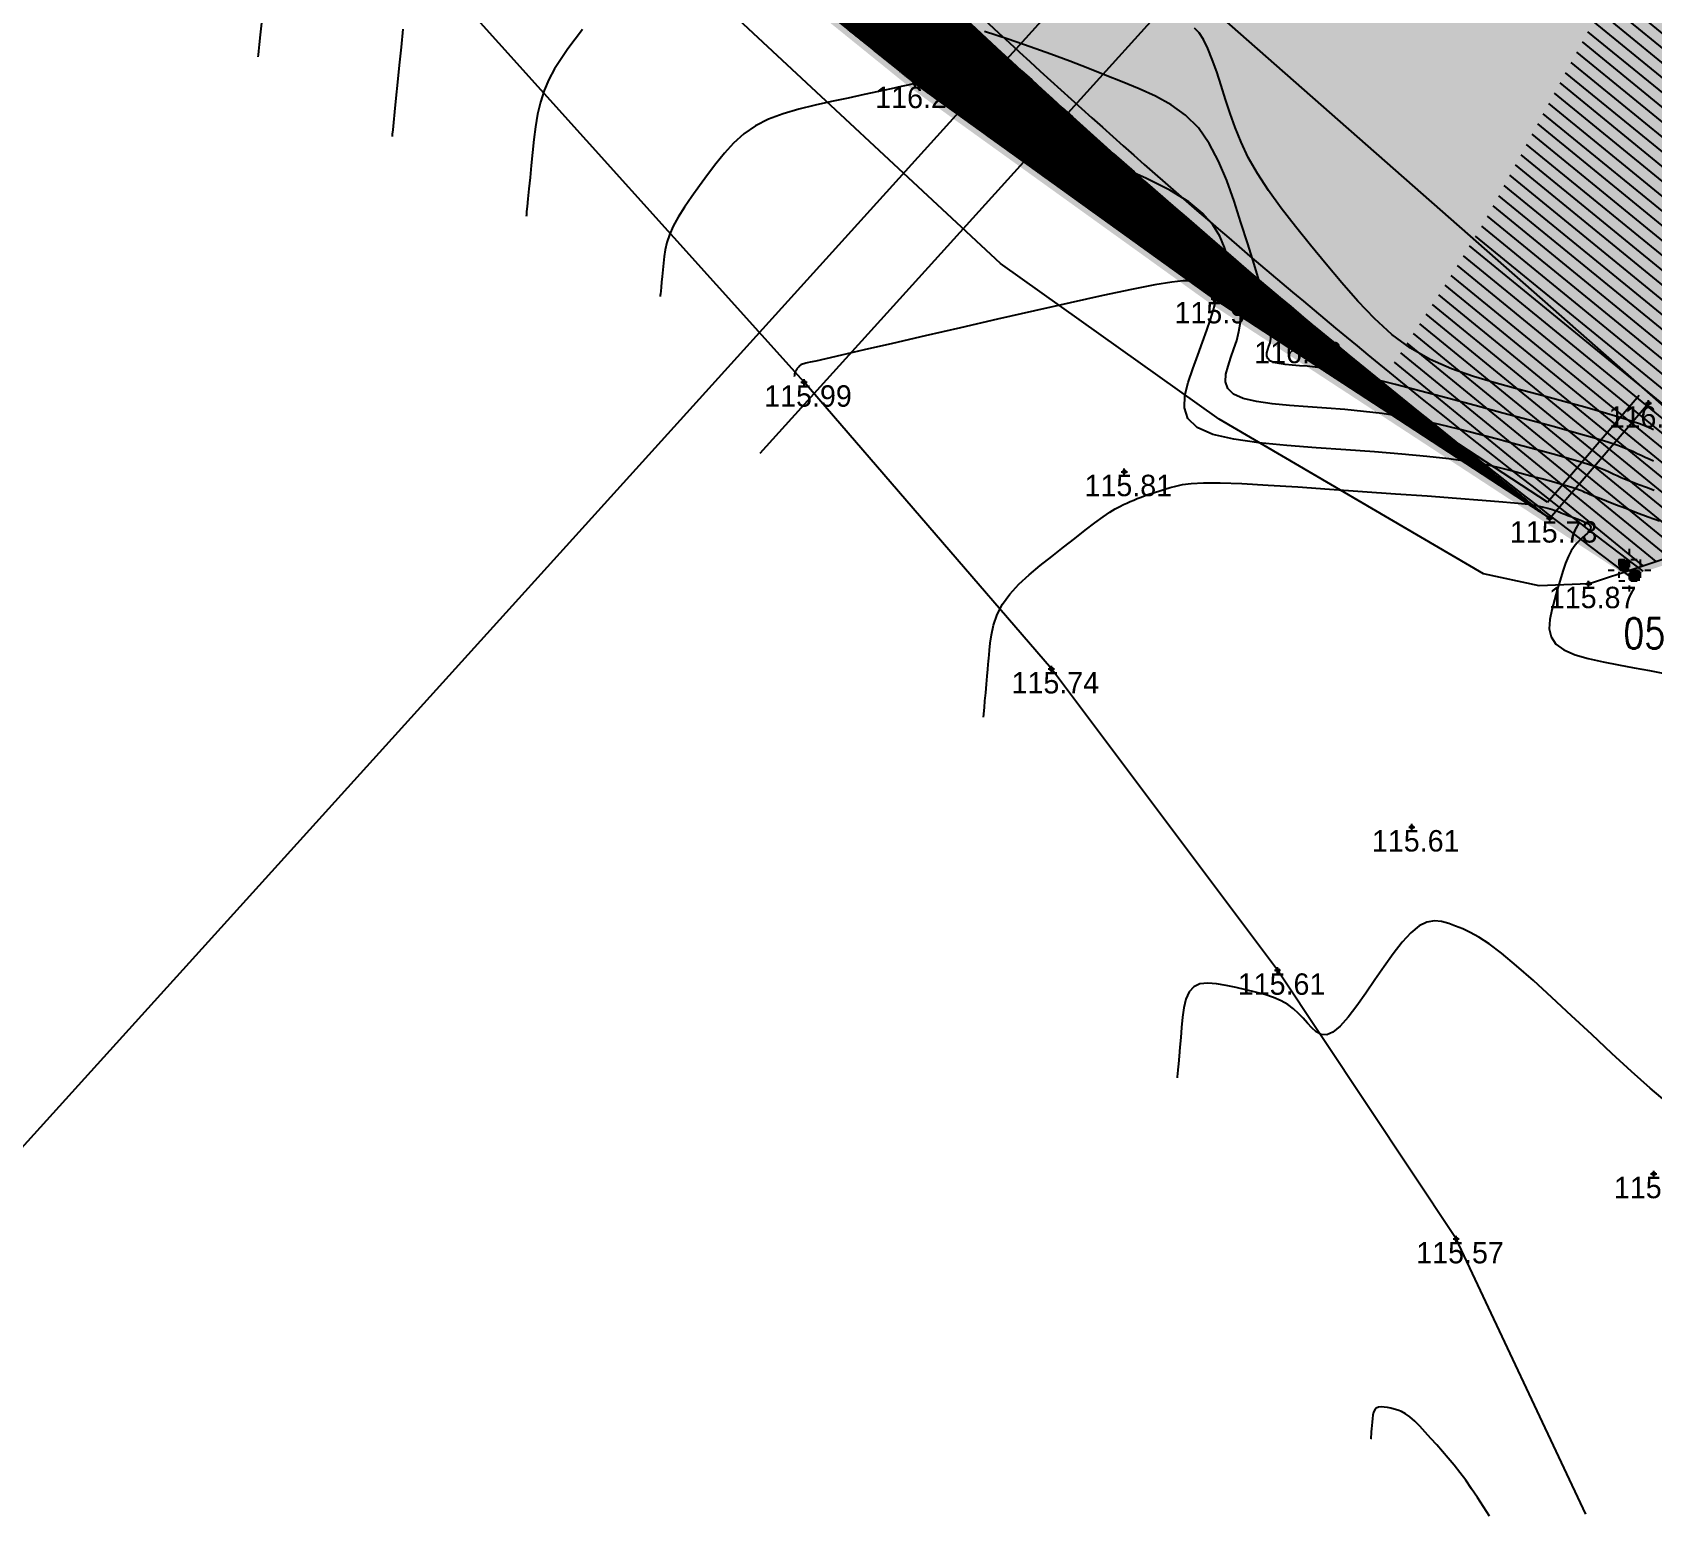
# Model space of a CAD drawing. Extents: x -196763 to -87623, y -65703 to -55832.
# Drawn here: x -87758.81 to -87732.31, y -65564.55 to -65540.41 of the extents above; entities that cross this region are included whole.
import ezdxf
from ezdxf.enums import TextEntityAlignment as Align

# ---------------------------------------------------------------- set-up
doc = ezdxf.new("R2010")
doc.units = 0
doc.header["$MEASUREMENT"] = 0
doc.header["$PDMODE"] = 34
doc.header["$PDSIZE"] = 0.05
doc.linetypes.add('ACAD_ISO04W100', pattern=[30, 24, -3, 0, -3])
doc.linetypes.add('DASHED', pattern=[70, 50, -20])
for name, color, linetype in [('0_coordinates', 1, 'Continuous'), ('0_PROP.corte', 10, 'Continuous'), ('0_PROP.trama', 251, 'Continuous'), ('0_PROPfinal', 4, 'Continuous'), ('0_tramas piso0', 7, 'Continuous'), ('CV', 8, 'Continuous'), ('CVD', 6, 'Continuous'), ('LEVTP_BERMA', 6, 'Continuous'), ('LEVTP_EDIF', 3, 'Continuous'), ('LEVTP_MURO', 1, 'Continuous'), ('POINTS', 2, 'Continuous'), ('Z', 1, 'Continuous')]:
    doc.layers.add(name, color=color, linetype=linetype)
doc.layers.add('0_Limites_Terreno', color=30, linetype='DASHED', lineweight=35)
doc.styles.add('coordinates', font='romans', dxfattribs={"width": 0.8})

# ---------------------------------------------------------------- blocks, each defined once
blk = doc.blocks.new('mk_02')
at = {"linetype": 'ACAD_ISO04W100', "ltscale": 0.001}
for points in [[(-0.25, 0.25), (0, 0.25), (0, 0), (-0.25, 0)], [(0.25, -0.25), (0, -0.25), (0, 0), (0.25, 0)]]:
    blk.add_hatch(color=9, dxfattribs=at).paths.add_polyline_path(points)
for p, q in [((0, -0.5), (0, 0.5)), ((-0.5, 0), (0.5, 0)), ((-0.25, 0.25), (0.25, 0.25)), ((-0.25, 0.25), (-0.25, -0.25)), ((0.25, 0.25), (0.25, -0.25)), ((-0.25, -0.25), (0.25, -0.25))]:
    blk.add_line(p, q, dxfattribs=at)

msp = doc.modelspace()

# ---------------------------------------------------------------- hatches: boundary and pattern name
at = {"layer": '0_PROP.trama'}
h = msp.add_hatch(dxfattribs=at)
h.set_pattern_fill('ANSI31', color=5, scale=1.5, angle=-42.14304215208207)
h.set_pattern_definition([(320.7139156958359, (-87565.58503045063, -65839.24052635212), (0.118723670199725, 0.1451238785807041), [])])
h.paths.add_polyline_path([(-87702.04703608042, -65510.92768437375), (-87708.36357994455, -65507.24827431946), (-87719.55484973677, -65520.41162050432), (-87719.85213807058, -65520.77193655343), (-87725.42713807059, -65527.82893655341), (-87727.25598826069, -65530.04157337206), (-87728.98098826068, -65532.47857337205), (-87729.73247614646, -65533.70253314795), (-87735.05082225932, -65543.47996617746), (-87735.5705303043, -65544.32517337425), (-87736.63083253487, -65545.94857996162), (-87735.22298708206, -65547.08720846876), (-87732.55039100186, -65549.1556519395), (-87731.44161968332, -65548.78779938605)])
h = msp.add_hatch(color=256, dxfattribs=at)
h.dxf.hatch_style = 1
edge = h.paths.add_edge_path()
edge.add_line((-87745.54499733256, -65538.28111964936), (-87745.42005967481, -65538.13452087696))
edge.add_arc((-87637.04927176915, -65427.26095513434), 155.0392700311026, 223.8976485634946, 225.6540299730254, ccw=False)
edge.add_line((-87748.76740206855, -65534.76088357238), (-87748.91173183438, -65534.89933543655))
edge.add_arc((-87655.7358333673, -65445.5048589562), 129.1244379671906, 223.8134518173412, 225.9310006975266)
edge = h.paths.add_edge_path()
edge.add_line((-87743.67241781983, -65539.7957484849), (-87743.80813917662, -65539.93801945659))
edge.add_arc((-87651.06835537238, -65441.09481402456), 135.5383589989754, 226.8247030543718, 233.0253626053064)
edge.add_line((-87732.58945187416, -65549.37665730996), (-87732.469132949, -65549.21689700123))
edge.add_arc((-87650.35476652304, -65440.19765662834), 136.4842992619217, 226.8646259028792, 233.0125803918554, ccw=False)
h.paths.add_polyline_path([(-87753.60105960169, -65529.35482485253), (-87753.59230807604, -65529.35674562633), (-87757.66260999406, -65524.74405773764), (-87757.81257299746, -65524.87638724162), (-87753.1020408927, -65530.21461885847), (-87753.0067048462, -65530.02838004266)])
edge = h.paths.add_edge_path()
edge.add_line((-87751.92626314526, -65528.85548067644), (-87751.71311670446, -65528.60637335897))
edge.add_line((-87751.71311670446, -65528.60637335897), (-87751.89561777815, -65528.63280111007))
edge.add_line((-87751.89561777815, -65528.63280111007), (-87752.27911522756, -65528.6070348752))
edge.add_line((-87752.27911522756, -65528.60703487521), (-87752.28241635388, -65528.61348362025))
edge.add_arc((-87753.07755919945, -65530.16679390954), 1.744999999905353, 48.717779373311885, 62.89199661738752, ccw=False)
at = {"layer": '0_PROPfinal', "linetype": 'Continuous', "transparency": 33554498}
h = msp.add_hatch(dxfattribs=at)
h.set_pattern_fill('ANSI32', color=30, scale=0.04699999999999999)
h.set_pattern_definition([(2.856957847893166, (-87859.23576289605, -65640.9391838142), (-0.0008784768940234035, 0.01760309357319522), []), (2.856957847893166, (-87859.22960237256, -65640.94475868643), (-0.0008784768940234035, 0.01760309357319522), [])])
h.paths.add_polyline_path([(-87733.9926177783, -65548.34980111005), (-87735.08061777802, -65547.46980111011), (-87735.91442168606, -65546.79113400933), (-87736.76787782423, -65546.10040651418), (-87738.74922054057, -65544.4521752243), (-87739.28142059443, -65544.00945081624), (-87740.74885206069, -65542.72291482448), (-87741.88050303039, -65541.73076647813), (-87743.37456633791, -65540.34605528641), (-87743.8159405563, -65539.9466403867), (-87745.54499733249, -65538.28111964946), (-87747.42152006755, -65536.42709519422), (-87749.67746007754, -65534.09554041371), (-87750.78591447689, -65532.83937949834), (-87753.09710163983, -65530.22021628894), (-87755.00226819729, -65528.0611777501), (-87756.08554502086, -65526.83354943535), (-87757.78661777811, -65524.90580111024), (-87758.6766177781, -65526.02080111023), (-87754.18361777814, -65530.98380111009), (-87752.2116177784, -65533.61680110974), (-87749.22461777834, -65537.02980110994), (-87746.75061777722, -65539.32080111098), (-87744.368617778, -65541.24580111018), (-87739.47861777969, -65544.76480110908)])
at = {"layer": '0_tramas piso0', "transparency": 33554536}
h = msp.add_hatch(color=55, dxfattribs=at)
h.dxf.hatch_style = 1
h.paths.add_polyline_path([(-87714.68261777796, -65527.14280110988), (-87708.41361777796, -65519.52580110988), (-87702.72761777797, -65511.90780110989), (-87702.04703417499, -65510.92768609765), (-87733.159617778, -65492.78480110994), (-87757.66589071287, -65524.74833677977), (-87752.96498011998, -65530.0756647752), (-87737.06857794728, -65513.18313111439), (-87728.34732044731, -65503.54496282662), (-87715.37205811928, -65515.28672953052), (-87722.75174550513, -65523.44185136318), (-87722.0845012846, -65524.0458258368), (-87723.4260825267, -65525.52834281995), (-87729.18732715117, -65520.31479194178), (-87743.67272090737, -65539.79546465445, 0.02651848822541035), (-87732.55035262289, -65549.15564156263), (-87731.44161777795, -65548.7878011099), (-87729.06961777798, -65546.0728011099), (-87725.05961777795, -65541.4718011099), (-87720.47361777796, -65534.68980110988)])
h.paths.add_polyline_path([(-87730.11495350269, -65519.47632091005), (-87734.38012161477, -65515.61666345876), (-87750.63983652074, -65532.71064417862), (-87749.53365612838, -65533.96422806535, 0.002029062586950126), (-87748.77125114489, -65534.76460472241, 0.00801598864144035), (-87745.42264313337, -65538.13200496662)], flags=17)
at = {"layer": 'LEVTP_EDIF', "linetype": 'Continuous'}
h = msp.add_hatch(dxfattribs=at)
h.set_pattern_fill('GRAVEL', color=5, scale=0.5999999999999999, angle=1.858080044910986e-10)
h.set_pattern_definition([(228.0127875041858, (137.250366044871, 128.3389771253715), (-4.799999999982525, -5.400000000015568), [0.08072159999999999, -7.991452828244219]), (184.9697407281858, (137.1963660448819, 128.278977125352), (7.199999999998039, 0.6000000000233698), [0.1385208, -13.713554856738]), (132.5104470781858, (137.0583660448901, 128.2669771253641), (6.000000000021473, -6.599999999980461), [0.09767279999999998, -9.669619557659818]), (267.2736890061857, (136.8243660448643, 128.1169771253699), (0.5999999999611001, 12.00000000000195), [0.1261427999999999, -12.48813482497739]), (292.8336541781858, (136.8183660448849, 127.9909771253515), (-3.000000000023341, 7.199999999990288), [0.1236929999999999, -12.24562387685297]), (357.2736890061857, (136.8663660448656, 127.8769771253646), (-12.00000000000196, 0.599999999961101), [0.1261427999999998, -12.48813482497739]), (37.6942404668858, (136.9923660448694, 127.8709771253707), (-7.799999999980542, -6.000000000025278), [0.1668174, -16.5149091293496]), (72.25532837508581, (137.1243660448672, 127.9729771253551), (4.199999999957209, 13.20000000001362), [0.1574927999999998, -15.59179289808803]), (121.4295656151858, (137.172366044877, 128.1229771253784), (-4.800000000025307, 7.799999999984426), [0.12657, -12.5304438658374]), (175.2363583091858, (137.1063660448854, 128.230977125364), (6.600000000001936, -0.5999999999786203), [0.1444992, -7.08045754727538]), (222.3974377981858, (136.9623660448706, 128.2429771253665), (-7.199999999978575, -6.600000000023332), [0.1868688, -18.50002500287694]), (138.8140748341858, (137.4183660448907, 128.1109771253759), (-4.200000000011694, 3.59999999998638), [0.06378059999999994, -6.314306887640816]), (171.4692343901858, (137.3703660448809, 128.1529771253554), (7.800000000003889, -1.199999999974702), [0.1213422, -12.0129068496942]), (225.0000000001858, (137.2503660448856, 128.1709771253809), (1.945665850655587e-12, -0.5999999999999598), [0.08485259999999997, -0.7636755374238599]), (203.1985905141858, (137.2083660448843, 128.2429771253665), (2.999999999996102, 1.200000000009714), [0.04569479999999996, -4.523769063518334]), (291.8014094861858, (137.1663660448685, 128.2249771253628), (-0.6000000000056478, 1.799999999998116), [0.06462179999999998, -3.1664770842807]), (30.96375653228579, (137.1903660448734, 128.1649771253651), (1.79999999999614, 1.200000000005825), [0.1049574, -3.393613736907179]), (161.5650511771858, (137.2803660448844, 128.2189771253688), (1.200000000001952, -0.5999999999960945), [0.07589459999999995, -1.821471996101039]), (16.38954033418579, (136.8183660448703, 128.2249771253555), (5.999999999994142, 1.800000000019484), [0.10632, -10.52570708800164]), (70.34617594208581, (136.9203660448838, 128.2549771253471), (-2.39999999997933, -6.60000000000982), [0.08919659999999996, -8.830444648391396]), (293.1985905141857, (137.2803660448844, 128.3389771253642), (-1.200000000009711, 2.999999999996104), [0.09138899999999997, -4.478074863518338]), (343.6104596661858, (137.3163660448918, 128.2549771253616), (-6.000000000005816, 1.799999999980568), [0.10632, -10.52570708800139]), (339.4439547801857, (136.8183660448703, 127.8529771253598), (-3.000000000003913, 1.199999999990286), [0.1025279999999999, -5.023874247190491]), (294.7751405691858, (136.9143660448754, 127.8169771253524), (-3.000000000021406, 6.599999999990271), [0.08590679999999991, -8.504785837965589]), (66.80140948658581, (137.2863660448638, 127.7389771253511), (1.19999999999026, 3.000000000003873), [0.09138899999999991, -4.478074863518335]), (17.35402463648581, (137.3223660448857, 127.8229771253682), (-7.799999999992203, -2.400000000025272), [0.1005786, -9.957254168544]), (69.44395478058581, (136.992366044884, 127.7389771253656), (-1.199999999990276, -3.000000000003864), [0.05126399999999997, -5.075138247190496]), (101.3099324741857, (137.2503660448856, 127.7389771253729), (-0.6000000000077612, 2.399999999998061), [0.03059399999999999, -3.028817708155679]), (165.9637565321858, (137.2443660448771, 127.7689771253717), (1.800000000001921, -0.5999999999941634), [0.123693, -2.35017037537062]), (186.0090059571858, (137.1243660448672, 127.798977125356), (5.999999999998082, 0.6000000000194472), [0.11463, -11.34835390472568]), (303.6900675261858, (137.1903660448734, 128.1109771253687), (-0.6000000000038836, 1.199999999998046), [0.08653319999999987, -2.076797565278396]), (353.1572265871857, (137.2383660448686, 128.0389771253613), (10.2000000000039, -1.199999999966955), [0.1510763999999999, -14.95653757441698]), (60.9453959010858, (137.3883660448773, 128.0209771253722), (-2.399999999986365, -4.200000000007768), [0.06177359999999999, -6.1156044845922]), (90, (137.4183660448762, 128.0749771253541), (-0.6000000000019455, 0.5999999999980542), [0.03599999999999998, -0.5639999999999997]), (120.2564371641858, (137.1123660448648, 127.816977125367), (2.400000000013625, -4.199999999992222), [0.08335439999999995, -8.252111993669875]), (48.0127875043858, (137.070366044878, 127.8889771253453), (4.799999999982488, 5.400000000015551), [0.1614432, -7.910731228244217]), (1.858048239364172e-10, (137.1783660448709, 128.0089771253552), (0.5999999999980543, 0.6000000000019458), [0.1559999999999999, -0.4439999999999999]), (325.3048464691859, (137.3343660448882, 128.0089771253624), (6.000000000013702, -4.199999999980436), [0.09486839999999995, -9.391964580505192]), (254.0546040991858, (137.4123660448822, 127.954977125366), (-0.5999999999922396, -2.400000000001948), [0.08736119999999999, -4.280704733568299]), (207.6459753641858, (137.3883660448773, 127.8709771253707), (-11.39999999998051, -6.000000000036997), [0.142239, -14.08168450935564]), (175.4260787401858, (137.262366044888, 127.8049771253718), (-7.800000000001917, 0.5999999999747057), [0.1504794, -14.89744404478134])])
h.paths.add_polyline_path([(-87744.10882620965, -65540.87950589857), (-87744.37161777809, -65541.24480111006), (-87739.4786177781, -65544.76480111002), (-87739.21582620963, -65544.39950589853)])

# ---------------------------------------------------------------- linework, layer by layer
at = {"layer": '0_Limites_Terreno', "ltscale": 0.02, "const_width": 0.2, "flags": 128}
msp.add_lwpolyline([(-87714.68261777816, -65527.14280111008), (-87708.41361777816, -65519.52580111008), (-87702.72761777816, -65511.90780111008), (-87702.04703417518, -65510.92768609786), (-87733.1596177782, -65492.78480111015), (-87757.78661777815, -65524.90580111009), (-87758.67661777815, -65526.02080111009), (-87754.18361777817, -65530.98380111008), (-87752.21161777816, -65533.61680111008), (-87749.22461777816, -65537.02980111008), (-87746.75061777816, -65539.32080111008), (-87744.37161777816, -65541.2448011101), (-87739.47861777816, -65544.76480111008), (-87733.99261777816, -65548.34980111009), (-87732.68905205633, -65549.20165731001), (-87731.44161777815, -65548.78780111008), (-87729.06961777816, -65546.07280111009), (-87725.05961777816, -65541.47180111009), (-87720.47361777816, -65534.68980111009)], close=True, dxfattribs=at)
at = {"layer": '0_PROP.corte', "linetype": 'Continuous'}
for centre, radius, start, end in [((-87649.93159915514, -65439.6944414882), 137.1408500278946, 226.8791828750208, 232.9978499387523), ((-87650.53876777919, -65440.42918618028), 136.3886587147308, 226.9617247027702, 233.0158101269752)]:
    msp.add_arc(centre, radius, start, end, dxfattribs=at)
at = {"layer": '0_PROPfinal', "linetype": 'Continuous'}
msp.add_ray((-87789.63962134835, -65592.52463376487), (0.6709838222267455, 0.7414719888910081), dxfattribs=at)
msp.add_lwpolyline([(-87709.61212453453, -65500.93503843342), (-87724.59913175358, -65517.49646015876), (-87722.04314823491, -65519.80945864898), (-87746.9125800551, -65547.29147306478)], dxfattribs=at)
at = {"layer": 'CV', "linetype": 'Continuous'}
for points in [[(-87755.0626177781, -65540.24880111008, 0), (-87755.0826177781, -65540.44680111008, 0), (-87755.09861777809, -65540.60380111009, 0), (-87755.09861777809, -65540.60380111009, 0), (-87755.10961777811, -65540.71080111008, 0), (-87755.11561777811, -65540.77580111008, 0), (-87755.11961777811, -65540.80880111008, 0)], [(-87732.29561777809, -65546.90480111001, 0), (-87732.3896177781, -65546.86280111002, 0), (-87732.50861777808, -65546.81580111003, 0), (-87732.66161777807, -65546.76180111003, 0), (-87732.86261777807, -65546.69780111001, 0), (-87732.86261777807, -65546.69780111001, 0), (-87733.11861777806, -65546.62280111003, 0), (-87733.42061777809, -65546.53680111002, 0), (-87733.7596177781, -65546.44480111002, 0), (-87734.12061777807, -65546.34680111002, 0), (-87734.49461777808, -65546.24680111004, 0), (-87734.49461777808, -65546.24680111004, 0), (-87734.86961777811, -65546.14480111003, 0), (-87735.23861777809, -65546.03480111004, 0), (-87735.59961777809, -65545.90780111004, 0), (-87735.9456177781, -65545.75480111002, 0), (-87736.27161777808, -65545.56980111005, 0), (-87736.27161777808, -65545.56980111005, 0), (-87736.57561777809, -65545.34480111004, 0), (-87736.86061777809, -65545.08680111004, 0), (-87737.13161777808, -65544.80380111004, 0), (-87737.39261777807, -65544.50380111003, 0), (-87737.64861777809, -65544.19580111004, 0), (-87737.64861777809, -65544.19580111004, 0), (-87737.90261777808, -65543.88680111003, 0), (-87738.1496177781, -65543.58080111005, 0), (-87738.38261777809, -65543.28080111003, 0), (-87738.59261777808, -65542.99180111004, 0), (-87738.77361777809, -65542.71480111007, 0), (-87738.77361777809, -65542.71480111007, 0), (-87738.9216177781, -65542.45280111005, 0), (-87739.0396177781, -65542.20380111004, 0), (-87739.1356177781, -65541.96380111005, 0), (-87739.21761777808, -65541.73180111003, 0), (-87739.29261777809, -65541.50180111005, 0), (-87739.29261777809, -65541.50180111005, 0), (-87739.36561777811, -65541.27380111004, 0), (-87739.4386177781, -65541.05380111004, 0), (-87739.5116177781, -65540.85080111003, 0), (-87739.5846177781, -65540.67080111004, 0), (-87739.65661777809, -65540.52380111004, 0), (-87739.65661777809, -65540.52380111004, 0), (-87739.7276177781, -65540.41380111006, 0), (-87739.7996177781, -65540.33580111005, 0)], [(-87752.7486177781, -65540.35180111011, 0), (-87752.7786177781, -65540.6458011101, 0), (-87752.7786177781, -65540.6458011101, 0), (-87752.8076177781, -65540.93980111007, 0), (-87752.83661777808, -65541.2218011101, 0), (-87752.8626177781, -65541.48080111007, 0), (-87752.88461777811, -65541.70380111007, 0), (-87752.90261777808, -65541.87880111008, 0), (-87752.90261777808, -65541.87880111008, 0), (-87752.9146177781, -65541.99980111007, 0), (-87752.9216177781, -65542.0728011101, 0), (-87752.92561777809, -65542.10980111008, 0)], [(-87749.8136177781, -65540.35680111009, 0), (-87749.9316177781, -65540.51580111007, 0), (-87749.9316177781, -65540.51580111007, 0), (-87750.0486177781, -65540.67480111009, 0), (-87750.1616177781, -65540.83680111007, 0), (-87750.2676177781, -65541.00280111007, 0), (-87750.36161777811, -65541.17580111008, 0), (-87750.4406177781, -65541.35580111007, 0), (-87750.4406177781, -65541.35580111007, 0), (-87750.5006177781, -65541.54680111009, 0), (-87750.54561777809, -65541.74480111006, 0), (-87750.5796177781, -65541.94980111008, 0), (-87750.60561777808, -65542.15880111008, 0), (-87750.62761777808, -65542.37080111008, 0), (-87750.62761777808, -65542.37080111008, 0), (-87750.64861777809, -65542.58080111007, 0), (-87750.66861777808, -65542.78180111008, 0), (-87750.68761777808, -65542.9668011101, 0), (-87750.70361777808, -65543.12680111008, 0), (-87750.7156177781, -65543.2518011101, 0), (-87750.7156177781, -65543.2518011101, 0), (-87750.72461777809, -65543.33780111009, 0), (-87750.7296177781, -65543.38980111008, 0), (-87750.73261777809, -65543.41680111008, 0)], [(-87732.29761777807, -65547.41780111002, 0), (-87732.36661777807, -65547.38780111002, 0), (-87732.43361777806, -65547.35780111002, 0), (-87732.49761777808, -65547.32780111002, 0), (-87732.56061777807, -65547.29780111005, 0), (-87732.62361777807, -65547.26780111002, 0), (-87732.62361777807, -65547.26780111002, 0), (-87732.68761777808, -65547.23780111002, 0), (-87732.76861777809, -65547.20380111001, 0), (-87732.88061777808, -65547.16180111002, 0), (-87733.0396177781, -65547.10980111003, 0), (-87733.26161777807, -65547.04180111003, 0), (-87733.26161777807, -65547.04180111003, 0), (-87733.55661777809, -65546.95780111002, 0), (-87733.9146177781, -65546.85880111004, 0), (-87734.3206177781, -65546.74780111003, 0), (-87734.75661777807, -65546.63080111, 0), (-87735.20961777809, -65546.50980111005, 0), (-87735.20961777809, -65546.50980111005, 0), (-87735.66161777807, -65546.38880111004, 0), (-87736.10161777808, -65546.27180111004, 0), (-87736.51361777808, -65546.16380111003, 0), (-87736.88661777809, -65546.07080111004, 0), (-87737.2046177781, -65545.99480111004, 0), (-87737.2046177781, -65545.99480111004, 0), (-87737.46161777808, -65545.93980111004, 0), (-87737.66361777807, -65545.90380111002, 0), (-87737.82661777808, -65545.88080111003, 0), (-87737.96161777808, -65545.86680111004, 0), (-87738.08461777809, -65545.85780111005, 0), (-87738.08461777809, -65545.85780111005, 0), (-87738.20361777808, -65545.84880111006, 0), (-87738.31661777807, -65545.83780111003, 0), (-87738.41861777808, -65545.82380111003, 0), (-87738.50461777809, -65545.80380111004, 0), (-87738.56761777808, -65545.77580111002, 0), (-87738.56761777808, -65545.77580111002, 0), (-87738.60461777808, -65545.73980111003, 0), (-87738.61861777806, -65545.69580111004, 0), (-87738.61661777808, -65545.64680111004, 0), (-87738.60361777808, -65545.59280111003, 0), (-87738.58461777809, -65545.53780111004, 0), (-87738.58461777809, -65545.53780111004, 0), (-87738.56561777809, -65545.48080111004, 0), (-87738.55161777808, -65545.41180111005, 0), (-87738.54861777808, -65545.31880111003, 0), (-87738.56061777809, -65545.19080111003, 0), (-87738.59461777809, -65545.01680111003, 0), (-87738.59461777809, -65545.01680111003, 0), (-87738.65261777808, -65544.78680111005, 0), (-87738.73161777809, -65544.50980111005, 0), (-87738.8266177781, -65544.19880111003, 0), (-87738.93161777809, -65543.86280111002, 0), (-87739.04261777809, -65543.51580111004, 0), (-87739.04261777809, -65543.51580111004, 0), (-87739.1556177781, -65543.16880111003, 0), (-87739.27461777811, -65542.83080111005, 0), (-87739.40761777808, -65542.51180111003, 0), (-87739.55961777811, -65542.22180111005, 0), (-87739.73861777809, -65541.96980111004, 0), (-87739.73861777809, -65541.96980111004, 0), (-87739.94761777809, -65541.76180111006, 0), (-87740.1836177781, -65541.59180111004, 0), (-87740.43961777809, -65541.44980111005, 0), (-87740.70861777809, -65541.32780111005, 0), (-87740.9836177781, -65541.21480111007, 0), (-87740.9836177781, -65541.21480111007, 0), (-87741.2616177781, -65541.10380111003, 0), (-87741.5446177781, -65540.99180111007, 0), (-87741.83961777811, -65540.87780111004, 0), (-87742.15261777809, -65540.76080111004, 0), (-87742.48861777809, -65540.64080111004, 0), (-87742.48861777809, -65540.64080111004, 0), (-87742.8516177781, -65540.51680111006, 0), (-87743.23861777809, -65540.38980111005, 0)], [(-87732.28261777808, -65547.89980111003, 0), (-87732.41161777807, -65547.85080111, 0), (-87732.53361777807, -65547.80380111001, 0), (-87732.64461777809, -65547.76080111001, 0), (-87732.74161777807, -65547.72180111002, 0), (-87732.74161777807, -65547.72180111002, 0), (-87732.82161777807, -65547.68880111002, 0), (-87732.88661777807, -65547.66080111003, 0), (-87732.94161777807, -65547.63580111001, 0), (-87732.98961777809, -65547.61380111001, 0), (-87733.03361777807, -65547.59280111003, 0), (-87733.03361777807, -65547.59280111003, 0), (-87733.07961777809, -65547.57080111, 0), (-87733.13561777808, -65547.54680111003, 0), (-87733.21361777806, -65547.51780111002, 0), (-87733.32561777809, -65547.48180111003, 0), (-87733.48061777808, -65547.43380111002, 0), (-87733.48061777808, -65547.43380111002, 0), (-87733.68761777808, -65547.37480111001, 0), (-87733.93861777807, -65547.30580111002, 0), (-87734.2216177781, -65547.22880111, 0), (-87734.52761777808, -65547.14580111005, 0), (-87734.84461777809, -65547.06080111003, 0), (-87734.84461777809, -65547.06080111003, 0), (-87735.16261777809, -65546.97680111002, 0), (-87735.48061777807, -65546.89380111001, 0), (-87735.79761777807, -65546.81680111002, 0), (-87736.11161777808, -65546.74780111003, 0), (-87736.42361777808, -65546.68780111003, 0), (-87736.42361777808, -65546.68780111003, 0), (-87736.73261777806, -65546.64080111004, 0), (-87737.03861777807, -65546.60380111003, 0), (-87737.34261777808, -65546.57380111003, 0), (-87737.64461777807, -65546.54980111003, 0), (-87737.94761777809, -65546.52780111003, 0), (-87737.94761777809, -65546.52780111003, 0), (-87738.24661777809, -65546.50580111003, 0), (-87738.53261777808, -65546.47880111003, 0), (-87738.78961777808, -65546.44280111004, 0), (-87739.00461777809, -65546.39180111006, 0), (-87739.16361777806, -65546.32280111004, 0), (-87739.16361777806, -65546.32280111004, 0), (-87739.25661777807, -65546.23080111004, 0), (-87739.29361777808, -65546.12080111005, 0), (-87739.28761777809, -65545.99680111004, 0), (-87739.25361777809, -65545.86280111002, 0), (-87739.20561777809, -65545.72380111006, 0), (-87739.20561777809, -65545.72380111006, 0), (-87739.15661777809, -65545.58380111004, 0), (-87739.11061777809, -65545.44280111004, 0), (-87739.0746177781, -65545.29780111005, 0), (-87739.05161777808, -65545.14680111004, 0), (-87739.04561777809, -65544.98980111003, 0), (-87739.04561777809, -65544.98980111003, 0), (-87739.0596177781, -65544.82380111003, 0), (-87739.09161777809, -65544.65080111002, 0), (-87739.1366177781, -65544.47180111005, 0), (-87739.1906177781, -65544.28980111005, 0), (-87739.2486177781, -65544.10680111006, 0), (-87739.2486177781, -65544.10680111006, 0), (-87739.31061777809, -65543.92280111005, 0), (-87739.3896177781, -65543.73780111005, 0), (-87739.50161777809, -65543.55280111005, 0), (-87739.66561777811, -65543.36580111005, 0), (-87739.89661777808, -65543.17780111005, 0), (-87739.89661777808, -65543.17780111005, 0), (-87740.2066177781, -65542.98780111005, 0), (-87740.5846177781, -65542.79680111006, 0), (-87741.0136177781, -65542.60380111003, 0), (-87741.47661777808, -65542.40980111004, 0), (-87741.9566177781, -65542.21580111005, 0), (-87741.9566177781, -65542.21580111005, 0), (-87742.43661777809, -65542.02280111006, 0), (-87742.89661777808, -65541.83780111006, 0), (-87743.31861777807, -65541.66780111004, 0), (-87743.6816177781, -65541.52180111007, 0), (-87743.9686177781, -65541.40580111006, 0), (-87743.9686177781, -65541.40580111006, 0), (-87744.16461777811, -65541.32680111006, 0), (-87744.2846177781, -65541.27880111005, 0), (-87744.3456177781, -65541.25480111007, 0), (-87744.36861777809, -65541.24580111005, 0), (-87744.37161777809, -65541.24380111007, 0), (-87744.37161777809, -65541.24380111007, 0), (-87744.37161777809, -65541.24380111007, 0), (-87744.37261777808, -65541.24380111007, 0), (-87744.37261777808, -65541.24380111007, 0), (-87744.37261777808, -65541.24380111007, 0), (-87744.37261777808, -65541.24380111007, 0), (-87744.37261777808, -65541.24380111007, 0), (-87744.3736177781, -65541.24380111005, 0), (-87744.3736177781, -65541.24380111005, 0), (-87744.3736177781, -65541.24380111005, 0), (-87744.3736177781, -65541.24380111005, 0), (-87744.3736177781, -65541.24380111005, 0), (-87744.3736177781, -65541.24380111005, 0), (-87744.3766177781, -65541.24380111005, 0), (-87744.3886177781, -65541.24680111007, 0), (-87744.4236177781, -65541.25380111006, 0), (-87744.4916177781, -65541.26880111007, 0), (-87744.6016177781, -65541.29280111004, 0), (-87744.6016177781, -65541.29280111004, 0), (-87744.76361777808, -65541.32780111008, 0), (-87744.9686177781, -65541.37180111004, 0), (-87745.2066177781, -65541.42380111007, 0), (-87745.46661777809, -65541.48080111007, 0), (-87745.73661777811, -65541.53880111006, 0), (-87745.73661777811, -65541.53880111006, 0), (-87746.0076177781, -65541.59880111006, 0), (-87746.27361777809, -65541.66380111006, 0), (-87746.52861777808, -65541.73780111005, 0), (-87746.7666177781, -65541.82680111009, 0), (-87746.98261777809, -65541.93580111006, 0), (-87746.98261777809, -65541.93580111006, 0), (-87747.1716177781, -65542.06680111008, 0), (-87747.33961777811, -65542.21680111007, 0), (-87747.4906177781, -65542.38180111008, 0), (-87747.62961777809, -65542.55580111008, 0), (-87747.7646177781, -65542.73580111007, 0), (-87747.7646177781, -65542.73580111007, 0), (-87747.8966177781, -65542.91480111008, 0), (-87748.02361777809, -65543.09180111007, 0), (-87748.14161777809, -65543.26280111008, 0), (-87748.24461777811, -65543.42580111008, 0), (-87748.32861777808, -65543.57680111006, 0), (-87748.32861777808, -65543.57680111006, 0), (-87748.38861777808, -65543.7148011101, 0), (-87748.4306177781, -65543.84180111007, 0), (-87748.45661777808, -65543.96080111008, 0), (-87748.47361777807, -65544.07380111006, 0), (-87748.48561777809, -65544.18280111006, 0), (-87748.48561777809, -65544.18280111006, 0), (-87748.49661777809, -65544.29180111008, 0), (-87748.50661777808, -65544.3968011101, 0), (-87748.5166177781, -65544.4918011101, 0), (-87748.52461777811, -65544.57480111008, 0), (-87748.53161777809, -65544.63980111008, 0), (-87748.53161777809, -65544.63980111008, 0), (-87748.53561777808, -65544.68380111005, 0), (-87748.53861777807, -65544.71080111008, 0), (-87748.5396177781, -65544.72480111007, 0)], [(-87743.25161777806, -65551.60480111005, 0), (-87743.23861777807, -65551.44780111004, 0), (-87743.22861777806, -65551.33780111006, 0), (-87743.21661777807, -65551.20480111006, 0), (-87743.20361777805, -65551.06480111007, 0), (-87743.19261777806, -65550.93180111004, 0), (-87743.18261777807, -65550.82180111005, 0), (-87743.18261777807, -65550.82180111005, 0), (-87743.17561777806, -65550.74380111005, 0), (-87743.17061777806, -65550.68880111005, 0), (-87743.16661777806, -65550.64080111004, 0), (-87743.16161777807, -65550.58580111005, 0), (-87743.15461777808, -65550.50780111004, 0), (-87743.15461777808, -65550.50780111004, 0), (-87743.14361777806, -65550.39680111007, 0), (-87743.12261777805, -65550.25680111005, 0), (-87743.08661777806, -65550.09780111004, 0), (-87743.02761777806, -65549.92780111005, 0), (-87742.94061777808, -65549.75580111003, 0), (-87742.94061777808, -65549.75580111003, 0), (-87742.82061777808, -65549.59080111005, 0), (-87742.67361777808, -65549.43080111005, 0), (-87742.50561777808, -65549.27680111004, 0), (-87742.32361777806, -65549.12480111004, 0), (-87742.1346177781, -65548.97480111005, 0), (-87742.1346177781, -65548.97480111005, 0), (-87741.94561777808, -65548.82580111004, 0), (-87741.76161777807, -65548.68080111005, 0), (-87741.58861777806, -65548.54680111006, 0), (-87741.43161777809, -65548.42780111005, 0), (-87741.29661777808, -65548.32880111007, 0), (-87741.29661777808, -65548.32880111007, 0), (-87741.18661777808, -65548.25380111006, 0), (-87741.09861777806, -65548.19880111003, 0), (-87741.0256177781, -65548.15880111005, 0), (-87740.96461777808, -65548.12780111004, 0), (-87740.90861777807, -65548.10280111004, 0), (-87740.90861777807, -65548.10280111004, 0), (-87740.85361777806, -65548.07880111004, 0), (-87740.79661777808, -65548.05380111004, 0), (-87740.73761777807, -65548.02980111004, 0), (-87740.67461777807, -65548.00480111007, 0), (-87740.60661777809, -65547.97980111005, 0), (-87740.60661777809, -65547.97980111005, 0), (-87740.53261777808, -65547.95480111003, 0), (-87740.45361777808, -65547.92880111004, 0), (-87740.37061777807, -65547.90280111006, 0), (-87740.28461777807, -65547.87680111005, 0), (-87740.19761777809, -65547.85080111003, 0), (-87740.19761777809, -65547.85080111003, 0), (-87740.10761777806, -65547.82480111005, 0), (-87739.99961777808, -65547.80180111006, 0), (-87739.85461777808, -65547.78380111005, 0), (-87739.65561777807, -65547.77380111004, 0), (-87739.38361777806, -65547.77380111004, 0), (-87739.38361777806, -65547.77380111004, 0), (-87739.02661777807, -65547.78580111003, 0), (-87738.59661777808, -65547.80880111002, 0), (-87738.11261777807, -65547.83880111002, 0), (-87737.59161777809, -65547.87380111002, 0), (-87737.05261777807, -65547.91180111005, 0), (-87737.05261777807, -65547.91180111005, 0), (-87736.5146177781, -65547.95080111001, 0), (-87735.99561777807, -65547.98780111002, 0), (-87735.51661777808, -65548.02280111003, 0), (-87735.0966177781, -65548.05480111003, 0), (-87734.75661777807, -65548.08180111003, 0), (-87734.75661777807, -65548.08180111003, 0), (-87734.5096177781, -65548.10480111005, 0), (-87734.34061777807, -65548.12380111002, 0), (-87734.23261777806, -65548.13880111, 0), (-87734.16361777806, -65548.15280111003, 0), (-87734.11461777808, -65548.16480111005, 0), (-87734.11461777808, -65548.16480111005, 0), (-87734.06961777808, -65548.17680111004, 0), (-87734.02561777807, -65548.18880111002, 0), (-87733.98461777809, -65548.19980111002, 0), (-87733.94861777808, -65548.20980111003, 0), (-87733.91961777808, -65548.21880111002, 0), (-87733.91961777808, -65548.21880111002, 0), (-87733.89661777808, -65548.22480111005, 0), (-87733.88061777808, -65548.23080111004, 0), (-87733.86961777808, -65548.23480111003, 0), (-87733.86161777808, -65548.23780111002, 0), (-87733.85561777807, -65548.24080111002, 0), (-87733.85561777807, -65548.24080111002, 0), (-87733.84861777807, -65548.24480111004, 0), (-87733.83961777808, -65548.24780111003, 0), (-87733.82661777808, -65548.25380111003, 0), (-87733.80761777807, -65548.26180111003, 0), (-87733.77961777808, -65548.27280111003, 0), (-87733.77961777808, -65548.27280111003, 0), (-87733.74261777807, -65548.28680111002, 0), (-87733.69661777807, -65548.30480111003, 0), (-87733.64461777809, -65548.32480111002, 0), (-87733.58761777807, -65548.34580111003, 0), (-87733.52861777807, -65548.36780111003, 0), (-87733.52861777807, -65548.36780111003, 0), (-87733.47061777808, -65548.39080111001, 0), (-87733.41661777807, -65548.41380111003, 0), (-87733.37061777807, -65548.43780111003, 0), (-87733.33761777807, -65548.46480111004, 0), (-87733.32061777808, -65548.49380111002, 0), (-87733.32061777808, -65548.49380111002, 0), (-87733.32361777806, -65548.52580111002, 0), (-87733.34261777808, -65548.56080111003, 0), (-87733.37461777808, -65548.59780111001, 0), (-87733.41561777808, -65548.63580111001, 0), (-87733.45961777808, -65548.67380111001, 0), (-87733.45961777808, -65548.67380111001, 0), (-87733.50461777809, -65548.71380111002, 0), (-87733.54961777807, -65548.75880111003, 0), (-87733.59461777809, -65548.81280111003, 0), (-87733.64061777809, -65548.88280111001, 0), (-87733.68561777807, -65548.97280111001, 0), (-87733.68561777807, -65548.97280111001, 0), (-87733.73161777807, -65549.08580111002, 0), (-87733.77661777809, -65549.21880111002, 0), (-87733.82261777809, -65549.36680111004, 0), (-87733.86861777806, -65549.52480111003, 0), (-87733.91461777806, -65549.68780111003, 0), (-87733.91461777806, -65549.68780111003, 0), (-87733.95861777806, -65549.85080111003, 0), (-87733.99061777808, -65550.00980111002, 0), (-87733.99861777807, -65550.15880111002, 0), (-87733.96961777807, -65550.29380111, 0), (-87733.89261777807, -65550.41080111003, 0), (-87733.89261777807, -65550.41080111003, 0), (-87733.75961777808, -65550.50580111003, 0), (-87733.57861777805, -65550.58280111002, 0), (-87733.36161777808, -65550.64580111002, 0), (-87733.11961777808, -65550.69880111, 0), (-87732.86561777808, -65550.74780111003, 0), (-87732.86561777808, -65550.74780111003, 0), (-87732.61061777806, -65550.79580111001, 0), (-87732.35961777809, -65550.84380111002, 0), (-87732.11661777805, -65550.89280110999, 0)], [(-87732.07261777803, -65557.90780111, 0), (-87732.35061777805, -65557.67280111002, 0), (-87732.65361777804, -65557.40080111002, 0), (-87732.97461777805, -65557.10480111002, 0), (-87733.30461777805, -65556.79680111003, 0), (-87733.30461777805, -65556.79680111003, 0), (-87733.63461777805, -65556.48780111002, 0), (-87733.95661777805, -65556.18980111001, 0), (-87734.25961777807, -65555.91380111003, 0), (-87734.53761777806, -65555.66880111, 0), (-87734.78061777806, -65555.46680111004, 0), (-87734.78061777806, -65555.46680111004, 0), (-87734.98261777805, -65555.31380111002, 0), (-87735.14961777806, -65555.20380111001, 0), (-87735.29161777804, -65555.12480111004, 0), (-87735.41461777805, -65555.06780111001, 0), (-87735.53061777804, -65555.02180111004, 0), (-87735.53061777804, -65555.02180111004, 0), (-87735.64361777806, -65554.97880111003, 0), (-87735.75961777807, -65554.94580111004, 0), (-87735.87761777805, -65554.93480111004, 0), (-87736.00061777805, -65554.95580111005, 0), (-87736.12961777806, -65555.01880111004, 0), (-87736.12961777806, -65555.01880111004, 0), (-87736.26461777807, -65555.13180111005, 0), (-87736.40661777806, -65555.28680111005, 0), (-87736.55161777805, -65555.47380111003, 0), (-87736.70061777806, -65555.68280111003, 0), (-87736.85161777804, -65555.90180111004, 0), (-87736.85161777804, -65555.90180111004, 0), (-87737.00161777805, -65556.12080111002, 0), (-87737.14761777804, -65556.32780111005, 0), (-87737.28861777805, -65556.51080111004, 0), (-87737.41961777807, -65556.65680111005, 0), (-87737.53761777804, -65556.75580111003, 0), (-87737.53761777804, -65556.75580111003, 0), (-87737.63961777807, -65556.79780111005, 0), (-87737.72961777807, -65556.79280111004, 0), (-87737.81061777804, -65556.75080111003, 0), (-87737.88461777805, -65556.68480111004, 0), (-87737.95561777806, -65556.60680111003, 0), (-87737.95561777806, -65556.60680111003, 0), (-87738.02661777806, -65556.52680111004, 0), (-87738.10061777807, -65556.44880111003, 0), (-87738.18261777805, -65556.37480111004, 0), (-87738.27561777807, -65556.30480111003, 0), (-87738.38361777805, -65556.24280111006, 0), (-87738.38361777805, -65556.24280111006, 0), (-87738.50961777807, -65556.18880111005, 0), (-87738.64961777805, -65556.14180111003, 0), (-87738.80161777804, -65556.10080111003, 0), (-87738.95961777806, -65556.06280111003, 0), (-87739.12261777805, -65556.02580111005, 0), (-87739.12261777805, -65556.02580111005, 0), (-87739.28461777806, -65555.99080111002, 0), (-87739.44161777805, -65555.96480111007, 0), (-87739.58561777807, -65555.95380111004, 0), (-87739.71261777804, -65555.96780111003, 0), (-87739.81461777806, -65556.01480111005, 0), (-87739.81461777806, -65556.01480111005, 0), (-87739.89061777804, -65556.09880111003, 0), (-87739.94161777804, -65556.21480111007, 0), (-87739.97561777805, -65556.35580111004, 0), (-87739.99661777804, -65556.51280111005, 0), (-87740.01261777803, -65556.67780111003, 0), (-87740.01261777803, -65556.67780111003, 0), (-87740.02761777805, -65556.84380111002, 0), (-87740.04161777804, -65557.00180111005, 0), (-87740.05461777805, -65557.14780111006, 0), (-87740.06561777805, -65557.27280111006, 0), (-87740.07461777807, -65557.37180111004, 0), (-87740.07461777807, -65557.37180111004, 0), (-87740.08061777805, -65557.43980111004, 0), (-87740.08361777803, -65557.48080111004, 0), (-87740.08561777805, -65557.50180111005, 0)], [(-87734.97661777803, -65564.67280111005, 0), (-87735.07461777804, -65564.51780111002, 0), (-87735.17161777803, -65564.36680111004, 0), (-87735.26961777802, -65564.22180111005, 0), (-87735.36561777804, -65564.08480111003, 0), (-87735.36561777804, -65564.08480111003, 0), (-87735.46161777803, -65563.95680111003, 0), (-87735.55661777803, -65563.83780111003, 0), (-87735.65161777803, -65563.72380111003, 0), (-87735.74661777803, -65563.61380111001, 0), (-87735.84061777801, -65563.50680111005, 0), (-87735.84061777801, -65563.50680111005, 0), (-87735.93461777804, -65563.39980111003, 0), (-87736.02661777803, -65563.29680111003, 0), (-87736.11661777803, -65563.20180111003, 0), (-87736.20061777803, -65563.11780111003, 0), (-87736.27961777804, -65563.04880111004, 0), (-87736.27961777804, -65563.04880111004, 0), (-87736.35161777803, -65562.99780111003, 0), (-87736.41661777801, -65562.96180111001, 0), (-87736.47761777803, -65562.93780111003, 0), (-87736.53461777803, -65562.92080111004, 0), (-87736.59161777803, -65562.90780111004, 0), (-87736.59161777803, -65562.90780111004, 0), (-87736.64661777802, -65562.89580111005, 0), (-87736.70061777803, -65562.88680111003, 0), (-87736.74961777803, -65562.88380111003, 0), (-87736.79361777802, -65562.88780111005, 0), (-87736.82861777802, -65562.90380111002, 0), (-87736.82861777802, -65562.90380111002, 0), (-87736.85461777804, -65562.93280111003, 0), (-87736.87161777803, -65562.97280111004, 0), (-87736.88361777802, -65563.02080111005, 0), (-87736.89061777803, -65563.07480111005, 0), (-87736.89561777803, -65563.13180111005, 0), (-87736.89561777803, -65563.13180111005, 0), (-87736.90161777803, -65563.18780111003, 0), (-87736.90561777803, -65563.24280111003, 0), (-87736.91061777802, -65563.29180111003, 0), (-87736.91461777803, -65563.33480111003, 0), (-87736.91761777803, -65563.36880111005, 0), (-87736.91761777803, -65563.36880111005, 0), (-87736.91961777804, -65563.39180111003, 0), (-87736.92061777803, -65563.40580111003, 0), (-87736.92161777803, -65563.41380111003, 0)]]:
    msp.add_polyline3d(points, dxfattribs=at)
at = {"layer": 'CVD', "linetype": 'Continuous'}
msp.add_polyline3d([(-87732.19861777808, -65548.40180111001, 0), (-87732.38461777808, -65548.33180111003, 0), (-87732.38461777808, -65548.33180111003, 0), (-87732.57061777808, -65548.26080111001, 0), (-87732.74961777808, -65548.19280111001, 0), (-87732.91661777807, -65548.12980111002, 0), (-87733.06361777807, -65548.07280111001, 0), (-87733.18461777808, -65548.02580111002, 0), (-87733.18461777808, -65548.02580111002, 0), (-87733.2756177781, -65547.98980111003, 0), (-87733.34061777807, -65547.96380111002, 0), (-87733.38561777807, -65547.94380111003, 0), (-87733.41861777806, -65547.92880111001, 0), (-87733.44461777808, -65547.91680111003, 0), (-87733.44461777808, -65547.91680111003, 0), (-87733.47061777808, -65547.90480111001, 0), (-87733.50261777807, -65547.89080111001, 0), (-87733.54761777807, -65547.87480111001, 0), (-87733.61161777808, -65547.85380111, 0), (-87733.69961777808, -65547.82680111003, 0), (-87733.69961777808, -65547.82680111003, 0), (-87733.81861777807, -65547.79280111004, 0), (-87733.96161777808, -65547.75280111004, 0), (-87734.12361777807, -65547.70880111001, 0), (-87734.29861777807, -65547.66180111002, 0), (-87734.4796177781, -65547.61280111002, 0), (-87734.4796177781, -65547.61280111002, 0), (-87734.66361777806, -65547.56480111001, 0), (-87734.8596177781, -65547.51680111003, 0), (-87735.08061777809, -65547.46980111001, 0), (-87735.33661777808, -65547.42380111004, 0), (-87735.64161777808, -65547.38180111005, 0), (-87735.64161777808, -65547.38180111005, 0), (-87736.00261777808, -65547.34080111003, 0), (-87736.41261777809, -65547.30380111004, 0), (-87736.85861777808, -65547.26780111002, 0), (-87737.32761777806, -65547.23280111002, 0), (-87737.8096177781, -65547.19780111004, 0), (-87737.8096177781, -65547.19780111004, 0), (-87738.2906177781, -65547.16280111004, 0), (-87738.74761777808, -65547.11980111004, 0), (-87739.16061777808, -65547.06080111006, 0), (-87739.50461777809, -65546.97980111005, 0), (-87739.75961777808, -65546.86880111005, 0), (-87739.75961777808, -65546.86880111005, 0), (-87739.90861777807, -65546.72280111004, 0), (-87739.96761777808, -65546.54580111004, 0), (-87739.95861777807, -65546.34580111006, 0), (-87739.90361777807, -65546.13180111005, 0), (-87739.82761777808, -65545.90880111005, 0), (-87739.82761777808, -65545.90880111005, 0), (-87739.74761777808, -65545.68680111005, 0), (-87739.67061777809, -65545.47280111004, 0), (-87739.60161777808, -65545.27580111002, 0), (-87739.54161777807, -65545.10280111004, 0), (-87739.49661777809, -65544.96180111004, 0), (-87739.49661777809, -65544.96180111004, 0), (-87739.46761777808, -65544.85980111005, 0), (-87739.45261777808, -65544.79080111004, 0), (-87739.44761777809, -65544.74580111002, 0), (-87739.4496177781, -65544.71680111004, 0), (-87739.4546177781, -65544.69680111003, 0), (-87739.4546177781, -65544.69680111003, 0), (-87739.46161777808, -65544.67780111005, 0), (-87739.46961777812, -65544.65880111005, 0), (-87739.48061777808, -65544.63980111002, 0), (-87739.49761777808, -65544.62080111002, 0), (-87739.52161777808, -65544.60080111003, 0), (-87739.52161777808, -65544.60080111003, 0), (-87739.55361777809, -65544.58180111003, 0), (-87739.59261777808, -65544.56180111005, 0), (-87739.63761777808, -65544.54180111003, 0), (-87739.68461777811, -65544.52180111007, 0), (-87739.7346177781, -65544.50180111005, 0), (-87739.7346177781, -65544.50180111005, 0), (-87739.78861777807, -65544.48280111005, 0), (-87739.8646177781, -65544.46980111004, 0), (-87739.9846177781, -65544.46980111004, 0), (-87740.1726177781, -65544.48980111006, 0), (-87740.4496177781, -65544.53380111005, 0), (-87740.4496177781, -65544.53380111005, 0), (-87740.83061777809, -65544.60880111004, 0), (-87741.30061777809, -65544.70880111004, 0), (-87741.83761777809, -65544.82880111004, 0), (-87742.4196177781, -65544.96080111005, 0), (-87743.02461777811, -65545.09880111006, 0), (-87743.02461777811, -65545.09880111006, 0), (-87743.62861777809, -65545.23780111005, 0), (-87744.20861777807, -65545.37080111005, 0), (-87744.7426177781, -65545.49380111007, 0), (-87745.2046177781, -65545.59980111007, 0), (-87745.57361777808, -65545.68380111005, 0), (-87745.57361777808, -65545.68380111005, 0), (-87745.83161777808, -65545.74280111006, 0), (-87745.99561777807, -65545.78080111006, 0), (-87746.08861777806, -65545.80180111006, 0), (-87746.1346177781, -65545.81180111007, 0), (-87746.15661777809, -65545.81680111008, 0), (-87746.15661777809, -65545.81680111008, 0), (-87746.17561777809, -65545.82080111007, 0), (-87746.19361777807, -65545.82580111007, 0), (-87746.2106177781, -65545.83080111007, 0), (-87746.22661777807, -65545.83680111007, 0), (-87746.24161777808, -65545.84380111005, 0), (-87746.24161777808, -65545.84380111005, 0), (-87746.25461777809, -65545.85280111007, 0), (-87746.26561777809, -65545.86280111005, 0), (-87746.2756177781, -65545.87380111005, 0), (-87746.28561777808, -65545.88580111007, 0), (-87746.2946177781, -65545.89780111006, 0), (-87746.2946177781, -65545.89780111006, 0), (-87746.30361777806, -65545.91080111006, 0), (-87746.31161777809, -65545.92280111008, 0), (-87746.31961777809, -65545.93380111005, 0), (-87746.32661777809, -65545.94480111008, 0), (-87746.33261777808, -65545.95480111006, 0), (-87746.33261777808, -65545.95480111006, 0), (-87746.33661777808, -65545.9648011101, 0), (-87746.33961777808, -65545.97280111007, 0), (-87746.34161777809, -65545.98080111004, 0), (-87746.34261777806, -65545.98880111007, 0), (-87746.34361777808, -65545.99580111005, 0), (-87746.34361777808, -65545.99580111005, 0), (-87746.34361777808, -65546.00380111006, 0), (-87746.34461777809, -65546.01080111007, 0), (-87746.34561777809, -65546.01680111006, 0), (-87746.34561777809, -65546.02280111006, 0), (-87746.3466177781, -65546.02680111007, 0), (-87746.3466177781, -65546.02680111007, 0), (-87746.3466177781, -65546.02980111007, 0), (-87746.3466177781, -65546.03180111008, 0), (-87746.3466177781, -65546.03280111006, 0)], dxfattribs=at)
at = {"layer": 'LEVTP_BERMA', "linetype": 'Continuous'}
for p, q in [((-87746.18761777807, -65546.12780111007), (-87752.3356177781, -65539.29580111007)), ((-87742.97695165005, -65544.18411604542), (-87747.4916177781, -65539.97980111008)), ((-87731.57261777809, -65547.00780111001), (-87739.67861777812, -65539.87280111006)), ((-87739.39960032211, -65546.73425449917), (-87742.97695165005, -65544.18411604542)), ((-87742.14261777807, -65550.81680111005), (-87746.18761777807, -65546.12780111007)), ((-87735.07742080373, -65549.25938962924), (-87739.39960032211, -65546.73425449917)), ((-87733.35561777807, -65549.42280111002), (-87731.44161777807, -65548.78780111001)), ((-87734.16445143335, -65549.45489474066), (-87735.07742080373, -65549.25938962924)), ((-87738.44261777806, -65555.74480111004), (-87742.14261777807, -65550.81680111005)), ((-87735.52361777803, -65560.13680111003), (-87738.44261777806, -65555.74480111004)), ((-87733.40161777803, -65564.63980111002), (-87735.52361777803, -65560.13680111003))]:
    msp.add_line(p, q, dxfattribs=at)
at = {"layer": 'LEVTP_MURO', "linetype": 'Continuous'}
for p, q in [((-87746.7506177781, -65539.32080111007), (-87744.37161777809, -65541.24480111006)), ((-87744.37161777809, -65541.24480111006), (-87744.10882620965, -65540.87950589857)), ((-87739.21582620963, -65544.39950589853), (-87744.10882620965, -65540.87950589857)), ((-87739.47861777809, -65544.76480111002), (-87744.37161777809, -65541.24480111006)), ((-87739.21582620963, -65544.39950589853), (-87739.4786177781, -65544.76480111002)), ((-87733.99261777807, -65548.34980111002), (-87739.47861777809, -65544.76480111002)), ((-87734.02999649476, -65548.08645739953), (-87739.36921066593, -65544.59737923628)), ((-87734.02999649476, -65548.08645739953), (-87732.52929232243, -65546.34043687952)), ((-87733.99261777807, -65548.34980111002), (-87732.37761777808, -65546.47080111003)), ((-87733.35561777807, -65549.42280111002), (-87734.16445143335, -65549.45489474066))]:
    msp.add_line(p, q, dxfattribs=at)
at = {"layer": 'POINTS'}
for p in [(-87744.37161777809, -65541.24480111006, 116.19989109), (-87739.47861777809, -65544.76480111002, 115.97697589), (-87738.17461777807, -65545.41580111004, 116.53186759), (-87746.18761777807, -65546.12780111007, 115.98548035), (-87732.37761777808, -65546.47080111003, 116.75095779), (-87740.94961777808, -65547.59080111005, 115.81377305), (-87733.99261777807, -65548.34980111002, 115.73305599), (-87733.35561777807, -65549.42280111002, 115.87165289), (-87742.14261777807, -65550.81680111005, 115.74366435), (-87736.24861777807, -65553.40180111004, 115.60885097), (-87738.44261777806, -65555.74480111004, 115.61364953), (-87732.29161777804, -65559.07180111003, 115.58163114), (-87735.52361777803, -65560.13680111003, 115.56613521)]:
    msp.add_point(p, dxfattribs=at)

# ---------------------------------------------------------------- block references
at = {"layer": '0_coordinates', "linetype": 'Continuous', "xscale": 0.7, "yscale": 0.7, "zscale": 0.7}
msp.add_blockref('mk_02', (-87732.68905205632, -65549.20165730998), dxfattribs=at)

# ---------------------------------------------------------------- texts
at = {"layer": '0_coordinates', "color": 3, "linetype": 'Continuous', "style": 'coordinates', "width": 0.8}
msp.add_text('05', height=0.4999999999999999, dxfattribs=at).set_placement((-87732.78796780913, -65550.48328453684))
at = {"layer": 'Z'}
for s, p in [(' 116.20', (-87744.3716177781, -65541.64480111006, 116.2)), (' 115.98', (-87739.47861777808, -65545.16480111005, 115.977)), (' 116.53', (-87738.17461777807, -65545.81580111003, 116.532)), (' 115.99', (-87746.18761777808, -65546.52780111006, 115.985)), (' 116.75', (-87732.37761777807, -65546.87080111002, 116.751)), (' 115.81', (-87740.94961777808, -65547.99080111005, 115.814)), (' 115.73', (-87733.99261777807, -65548.74980111001, 115.733)), (' 115.87', (-87733.35561777807, -65549.82280111001, 115.872)), (' 115.74', (-87742.14261777807, -65551.21680111004, 115.744)), (' 115.61', (-87736.24861777805, -65553.80180111004, 115.609)), (' 115.61', (-87738.44261777806, -65556.14480111003, 115.614)), (' 115.58', (-87732.29161777804, -65559.47180111002, 115.582)), (' 115.57', (-87735.52361777803, -65560.53680111002, 115.566))]:
    msp.add_text(s, height=0.3499999999999999, dxfattribs=at).set_placement(p, align=Align.CENTER)

doc.saveas('drawing.dxf')
